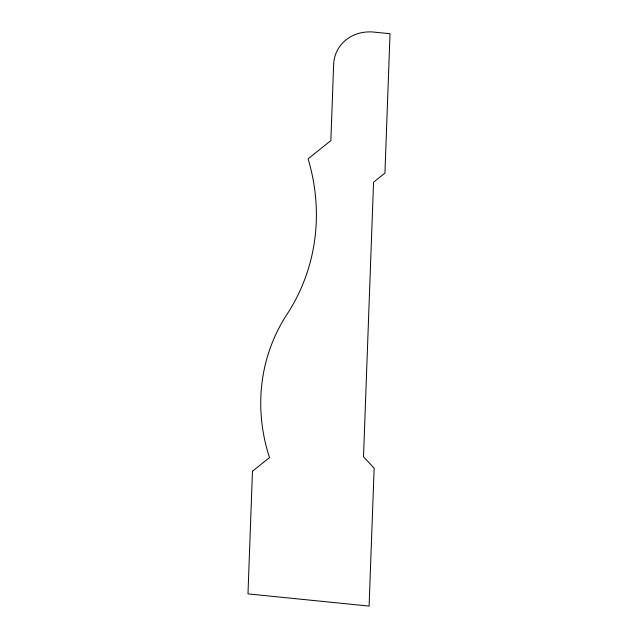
<?xml version="1.0" encoding="UTF-8"?>
<svg xmlns="http://www.w3.org/2000/svg" width="638" height="638" viewBox="0 0 638 638"><rect width="100%" height="100%" fill="white"/><g stroke="black" fill="none" stroke-linecap="round" stroke-linejoin="round"><path stroke-width="0.96" d="M252.457 471.227L247.975 593.882L369.099 606.1L374.147 468.132L363.508 456.8L373.549 182.229L384.929 173.121L390.025 33.718L373.509 32.052A39.564 35.736 23.5 0 0 333.666 63.944L330.859 140.599L308.09 158.822A220.748 199.407 23.5 0 1 287.945 312.899A196.823 177.795 23.5 0 0 269.531 457.566L252.457 471.227"/></g></svg>
